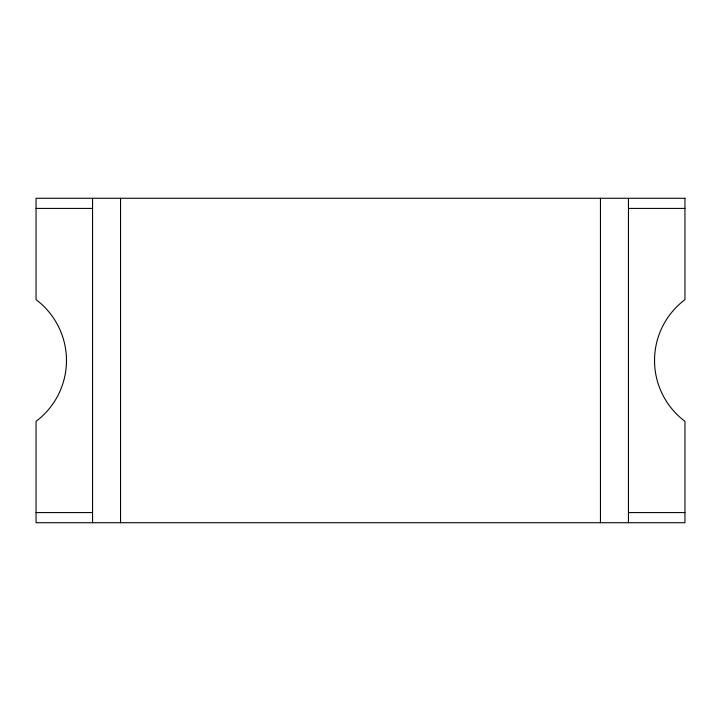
<?xml version="1.0" encoding="UTF-8"?>
<svg xmlns="http://www.w3.org/2000/svg" width="721" height="721" viewBox="0 0 721 721"><rect width="100%" height="100%" fill="white"/><g stroke="black" fill="none" stroke-linecap="round" stroke-linejoin="round"><path stroke-width="1.08" d="M36.05 208.414L92.549 208.414M628.451 208.414L684.95 208.414M36.05 512.586L92.549 512.586M628.451 512.586L684.95 512.586M628.451 198.275L628.451 522.725M600.458 198.275L600.458 522.725M120.542 198.275L120.542 522.725M92.549 198.275L92.549 522.725M684.95 198.275L36.05 198.275L36.05 299.666A76.038 76.038 0 0 1 36.05 421.334L36.05 522.725L684.95 522.725L684.95 421.334A76.038 76.038 0 0 1 684.95 299.666L684.95 198.275"/></g></svg>
